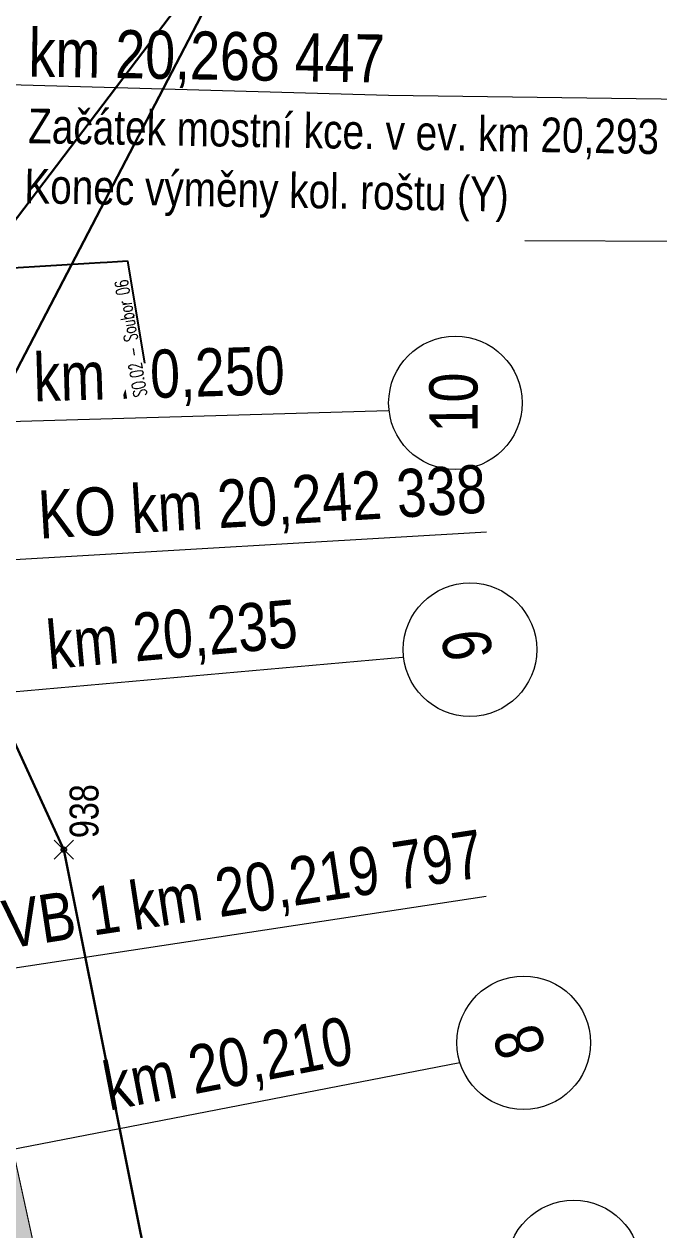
# Model space of a CAD drawing. Header units: millimetres. Extents: x -533422 to -532014, y -1115269 to -1112931.
# Drawn here: x -532543.7 to -532510.7, y -1113842.8 to -1113780.2 of the extents above; entities that cross this region are included whole.
import ezdxf
from ezdxf import colors
from ezdxf.entities.mleader import LeaderData, LeaderLine
from ezdxf.enums import TextEntityAlignment as Align
from ezdxf.math import Vec2, Vec3

# ---------------------------------------------------------------- set-up
doc = ezdxf.new("R2010")
doc.units = ezdxf.units.MM
doc.header["$PDMODE"] = 3
doc.header["$PDSIZE"] = 0.5
doc.linetypes.add('ACAD_ISO02W100', pattern=[15, 12, -3])
for name, color, linetype, lineweight in [('1105 mapa KN', 251, 'Continuous', 0), ('drážní pozemek', 4, 'Continuous', 30), ('drážní pozemek body', 1, 'Continuous', 18), ('kladečák', 2, 'Continuous', 15), ('SVRSEK', 1, 'Continuous', 20), ('Svršek popis', 1, 'Continuous', 18), ('řezy - značení', 5, 'Continuous', 0)]:
    doc.layers.add(name, color=color, linetype=linetype, lineweight=lineweight)
doc.layers.add('skály', color=8, linetype='Continuous')
doc.styles.get("Standard").update_dxf_attribs({"font": 'arial.ttf'})
doc.styles.add('Standard 1_500', font='romans.shx', dxfattribs={"width": 0.65, "height": 0.7})

# ---------------------------------------------------------------- blocks, each defined once
blk = doc.blocks.new('Z105')
at = {"color": 0, "lineweight": -2}
for radius in [1.25, 0.025]:
    blk.add_circle((0, 0), radius, dxfattribs=at)

msp = doc.modelspace()

# ---------------------------------------------------------------- hatches: boundary and pattern name
at = {"layer": 'skály', "true_color": 0xd9ffcc}
h = msp.add_hatch(color=254, dxfattribs=at)
h.dxf.hatch_style = 1
h.paths.add_polyline_path([(-532518.5594, -1113933.2177), (-532517.1782, -1113932.5799), (-532517.5067, -1113924.1456), (-532518.2728, -1113916.338), (-532520.5537, -1113907.175), (-532521.4019, -1113904.7517), (-532522.6878, -1113901.5411), (-532524.2582, -1113898.1632), (-532525.1625, -1113895.9551), (-532526.234, -1113892.75), (-532527.6465, -1113888.1893), (-532529.3261, -1113883.7492), (-532531.835, -1113875.2672), (-532531.835, -1113875.2672), (-532537.2569, -1113861.571), (-532539.0358, -1113855.5672), (-532541.0908, -1113850.94), (-532542.3695, -1113847.5949), (-532543.1826, -1113843.4911), (-532544.1325, -1113839.1424), (-532546.1592, -1113828.9681), (-532546.3628, -1113824.3169), (-532547.0981, -1113819.5416), (-532548.5464, -1113815.3411), (-532550.2727, -1113807.4673), (-532547.7826, -1113800.9067), (-532545.3063, -1113789.8871), (-532546.4022, -1113781.6222), (-532558.0273, -1113786.201), (-532558.5992, -1113791.3438), (-532557.8332, -1113800.8024), (-532557.7416, -1113806.6114), (-532557.0713, -1113813.3105), (-532555.9255, -1113821.5665), (-532555.4993, -1113826.9319), (-532553.3421, -1113840.4862), (-532551.5421, -1113847.1691), (-532550.3625, -1113853.1499), (-532547.2206, -1113864.2971), (-532542.2661, -1113878.7306), (-532539.5925, -1113887.7503), (-532536.3765, -1113896.7067), (-532530.2178, -1113911.7934), (-532526.0618, -1113921.2859), (-532520.6058, -1113934.1467)])

# ---------------------------------------------------------------- linework, layer by layer
at = {"layer": 'drážní pozemek'}
msp.add_lwpolyline([(-532529.0025, -1113945.33), (-532530.42, -1113935.0175), (-532538.0721, -1113922.9113), (-532546.68, -1113906.51), (-532550.25, -1113901.86), (-532580.39, -1113880.83), (-532597.41, -1113889.48), (-532617.5, -1113903.49), (-532582, -1113848.57), (-532568.73, -1113822.76), (-532530.98, -1113773.07), (-532548.8325, -1113807.33), (-532541.5989, -1113823.0723), (-532536.2725, -1113849.71), (-532528.2571, -1113879.1306), (-532521.9, -1113901.1475), (-532515.5275, -1113913.05), (-532495.7013, -1113932.2121), (-532507.56, -1113951.14)], dxfattribs=at)
at = {"layer": 'drážní pozemek body'}
msp.add_point((-532541.5989, -1113823.0723), dxfattribs=at)
at = {"layer": 'kladečák', "color": 1}
msp.add_line((-532524.7421, -1113783.8774), (-532496.3749, -1113784.2877), dxfattribs=at)
at = {"layer": 'skály', "color": 116, "linetype": 'ACAD_ISO02W100', "ltscale": 0.1, "true_color": 0x136734, "const_width": 0.06}
msp.add_lwpolyline([(-532543.1826, -1113843.4911), (-532544.1325, -1113839.1424), (-532546.1592, -1113828.9681), (-532546.3628, -1113824.3169), (-532547.0981, -1113819.5416), (-532548.5464, -1113815.3411), (-532550.2727, -1113807.4673), (-532547.7826, -1113800.9067), (-532545.3063, -1113789.8871), (-532546.4022, -1113781.6222), (-532558.0273, -1113786.201), (-532558.5992, -1113791.3438), (-532557.8332, -1113800.8024), (-532557.7416, -1113806.6114), (-532557.0713, -1113813.3105), (-532555.9255, -1113821.5665), (-532555.4993, -1113826.9319), (-532553.3421, -1113840.4862), (-532551.5421, -1113847.1691)], dxfattribs=at)
at = {"layer": 'SVRSEK', "color": 1}
msp.add_line((-532550.7799, -1113808.3921), (-532519.659, -1113806.5627), dxfattribs=at)
at = {"layer": 'SVRSEK'}
msp.add_line((-532545.7219, -1113829.455), (-532519.6655, -1113825.4826), dxfattribs=at)
at = {"layer": 'Svršek popis', "color": 1}
msp.add_line((-532551.0897, -1113783.1549), (-532524.7421, -1113783.8774), dxfattribs=at)
at = {"layer": 'řezy - značení'}
for p, q in [((-532517.6653, -1113791.432), (-532491.3163, -1113791.5482)), ((-532551.1021, -1113801.0301), (-532524.7629, -1113800.2548)), ((-532550.2532, -1113815.4085), (-532524.0065, -1113813.0702)), ((-532546.9128, -1113839.1377), (-532521.0333, -1113834.1196))]:
    msp.add_line(p, q, dxfattribs=at)
for centre in [(-532521.2669, -1113799.8685), (-532520.5106, -1113812.6839), (-532517.7212, -1113833.1005), (-532515.1259, -1113844.7392)]:
    msp.add_circle(centre, 3.4653, dxfattribs=at)

# ---------------------------------------------------------------- block references
at = {"layer": '1105 mapa KN', "color": 9, "lineweight": -3, "xscale": 0.1, "yscale": 0.1, "zscale": 0.1}
msp.add_blockref('Z105', (-532541.6, -1113823.07), dxfattribs=at)

# ---------------------------------------------------------------- texts
at = {"layer": 'drážní pozemek body', "width": 0.8}
msp.add_text('938', height=1.5, rotation=90, dxfattribs=at).set_placement((-532541.2989, -1113822.4723), align=Align.TOP_LEFT)
at = {"layer": 'SVRSEK', "color": 1, "width": 0.8}
msp.add_text('KO km 20,242 338', height=2.5, rotation=3.364261, dxfattribs=at).set_placement((-532542.8524, -1113806.9244))
at = {"layer": 'SVRSEK', "width": 0.8}
for s, p in [('km 20,219 797', (-532537.964, -1113827.2607)), ('VB 1', (-532544.5329, -1113828.2172))]:
    msp.add_text(s, height=2.5, rotation=8.668212, dxfattribs=at).set_placement(p)
at = {"layer": 'Svršek popis', "color": 1, "width": 0.8}
for s, height, p in [('km 20,268 447', 2.5, (-532543.4451, -1113782.9175)), ('Začátek mostní kce. v ev. km 20,293', 1.8, (-532543.4619, -1113786.3766))]:
    msp.add_text(s, height=height, rotation=359, dxfattribs=at).set_placement(p)
at = {"layer": 'Svršek popis', "color": 1, "ltscale": 0.5, "width": 0.8}
msp.add_text('Konec výměny kol. roštu (Y)', height=1.8, rotation=359, dxfattribs=at).set_placement((-532543.6588, -1113789.4953))
at = {"layer": 'řezy - značení', "width": 0.8}
for s, rotation, p in [('km 20,250 ', 1.685988, (-532543.135, -1113799.7951)), ('10', 90.249362, (-532520.1099, -1113801.3954, -353.018)), ('km 20,235 ', 5.090854, (-532542.3735, -1113813.7025)), ('9', 97.68845, (-532519.3242, -1113813.0487, -353.018)), ('km 20,210', 10.973584, (-532539.2494, -1113836.6331)), ('8', 106, (-532516.5347, -1113833.4654, -353.018))]:
    msp.add_text(s, height=2.5, rotation=rotation, dxfattribs=at).set_placement(p)

# ---------------------------------------------------------------- next in the draw order: leaders
at = {"layer": 'skály'}
ml = msp.add_multileader_mtext('Standard', dxfattribs=at)
ml.set_content('{\\C5;SO.02\\C12; }- Soubor 06', color=256, style='Standard 1_500')
ml.set_leader_properties(color=7)
ml.build(insert=Vec2(0, 0))
ml.multileader.update_dxf_attribs({"text_left_attachment_type": 6, "text_right_attachment_type": 6, "dogleg_length": 0, "arrow_head_size": 1})
ctx = ml.context
ctx.base_point, ctx.char_height, ctx.arrow_head_size, ctx.landing_gap_size, ctx.plane_origin, ctx.plane_x_axis, ctx.plane_y_axis = Vec3(-532537.1006, -1113799.6654), 0.7, 1, 0.2, Vec3(-532514.485, -1113849.54), Vec3(-0.1645943, 0.9863614), Vec3(-0.9863614, -0.1645943)
ctx.left_attachment, ctx.right_attachment = 6, 6
notes = []
notes.append((ctx, [(1, (1, 1, 0), (-532538.2969, -1113792.4962), (0.1645943, -0.9863614), 0, [(0, [(-532555.5409, -1113793.5213)], 0, [])])]))
ctx.mtext.insert, ctx.mtext.text_direction, ctx.mtext.rotation, ctx.mtext.width, ctx.mtext.defined_height, ctx.mtext.line_spacing_style, ctx.mtext.flow_direction = Vec3(-532537.9621, -1113799.6064), Vec3(-0.1645943, 0.9863614), 1.736143, 7.910721, 1.4, 2, 5
ctx.mtext.has_bg_fill, ctx.mtext.bg_color, ctx.mtext.bg_scale_factor, ctx.mtext.bg_transparency, ctx.mtext.use_window_bg_color = 1, -1027028792, 1.5, 0, 1
for ctx, leaders in notes:
    for number, flags, end, landing, length, lines in leaders:
        leader = LeaderData()
        leader.index, (leader.has_last_leader_line, leader.has_dogleg_vector, leader.attachment_direction) = number, flags
        leader.last_leader_point, leader.dogleg_vector, leader.dogleg_length = Vec3(end), Vec3(landing), length
        for number, points, colour, breaks in lines:
            line = LeaderLine()
            line.index, line.vertices, line.color, line.breaks = number, Vec3.list(points), colors.encode_raw_color(colour), breaks
            leader.lines.append(line)
        ctx.leaders.append(leader)

doc.saveas('drawing.dxf')
